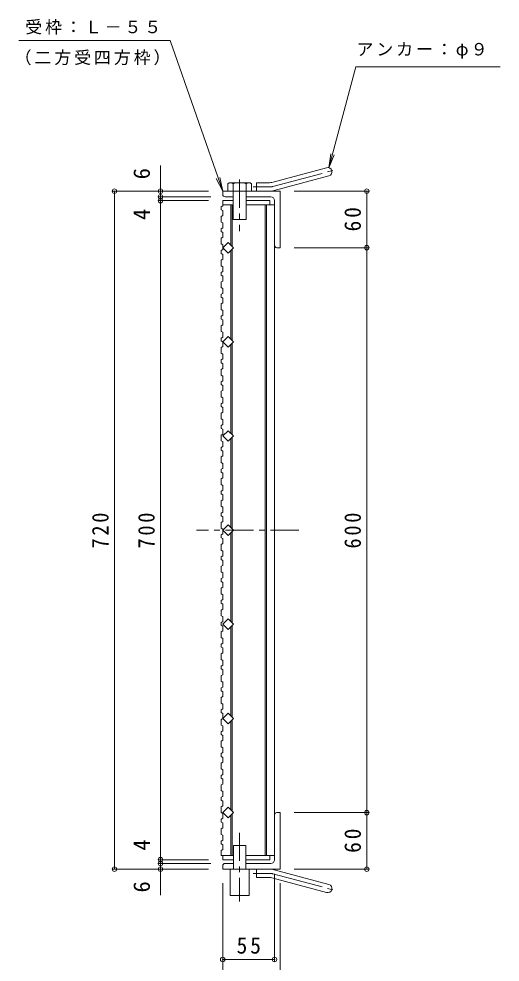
# Model space of a CAD drawing. Units: millimetres, scale not verified. Extents: x -1114 to 1035, y -823 to 749.
# Drawn here: x -144 to 366, y -321 to 681 of the extents above; entities that cross this region are included whole.
import ezdxf
from ezdxf.enums import TextEntityAlignment as Align

# ---------------------------------------------------------------- set-up
doc = ezdxf.new("R2010")
doc.units = ezdxf.units.MM
doc.header["$LTSCALE"] = 6
doc.header["$PDMODE"] = 32
doc.header["$PDSIZE"] = 4.8
doc.linetypes.add('CHAIN1', pattern=[8, 5, -1, 1, -1])
doc.linetypes.add('CHAIN2', pattern=[12, 9, -1, 1, -1])
for name, color, linetype, lineweight in [('A-1_ピット', 2, 'Continuous', 9), ('A-2_蓋', 3, 'Continuous', 9), ('A-4_寸法', 7, 'Continuous', 9), ('A-5_仕様文', 7, 'Continuous', 9), ('A-9_ｸｯｼｮﾝ材', 4, 'Continuous', 9)]:
    doc.layers.add(name, color=color, linetype=linetype, lineweight=lineweight)
doc.styles.add('ＭＳ ゴシック', font='')
doc.styles.get('ＭＳ ゴシック').set_extended_font_data('MS Gothic')

msp = doc.modelspace()

# ---------------------------------------------------------------- linework, layer by layer
at = {"layer": 'A-1_ピット'}
for p, q in [((124.161, 506.885), (182.351, 522.477)), ((126.49, 498.192), (184.681, 513.784)), ((108.016, 497.578), (108.016, 506.578)), ((121.831, 506.578), (108.016, 506.578)), ((72.016, 494.078), (72.016, 497.578)), ((133.016, 497.578), (72.016, 497.578)), ((83.016, 491.578), (74.516, 491.578)), ((123.016, 491.578), (97.016, 491.578)), ((133.016, 497.578), (133.016, 437.578)), ((127.016, 487.578), (127.016, 440.078)), ((129.516, 437.578), (133.016, 437.578)), ((127.016, -212.422), (127.016, -164.922)), ((129.516, -162.422), (133.016, -162.422)), ((133.016, -162.422), (133.016, -222.422)), ((72.016, -218.921), (72.016, -222.422)), ((83.516, -216.421), (74.516, -216.421)), ((123.016, -216.421), (96.516, -216.421)), ((133.016, -222.422), (72.016, -222.422)), ((108.016, -222.422), (108.016, -231.422)), ((126.49, -223.035), (184.681, -238.627)), ((121.831, -231.422), (108.016, -231.422)), ((124.161, -231.728), (182.351, -247.32))]:
    msp.add_line(p, q, dxfattribs=at)
at = {"layer": 'A-1_ピット', "linetype": 'CHAIN2'}
for p, q in [((125.325, 502.538), (190.492, 520)), ((121.831, 502.078), (104.211, 502.078)), ((121.831, -226.922), (104.211, -226.922)), ((125.325, -227.382), (190.492, -244.843))]:
    msp.add_line(p, q, dxfattribs=at)
at = {"layer": 'A-1_ピット'}
for centre, radius, start, end in [((183.516, 518.13), 4.5, 285.00014, 104.99991), ((121.831, 515.579), 9, 270, 285.00002), ((74.516, 494.078), 2.5, 180, 270), ((121.831, 515.579), 18, 270, 285), ((123.016, 487.578), 4, 0, 90), ((129.516, 440.078), 2.5, 180, 270), ((129.516, -164.922), 2.5, 90, 180), ((74.516, -218.921), 2.5, 90, 180), ((123.016, -212.422), 4, 270, 0), ((121.831, -240.422), 18, 75, 90), ((121.831, -240.422), 9, 74.99998, 90), ((183.516, -242.974), 4.5, 255.00009, 74.99986)]:
    msp.add_arc(centre, radius, start, end, dxfattribs=at)
at = {"layer": 'A-1_ピット', "linetype": 'CHAIN2'}
for centre, start, end in [((121.831, 515.578), 270, 284.99995), ((121.831, -240.422), 75.00005, 90)]:
    msp.add_arc(centre, 13.5, start, end, dxfattribs=at)
at = {"layer": 'A-2_蓋'}
for p, q in [((70.516, 480.935), (72.016, 481.935)), ((70.516, 480.935), (70.516, 477.935)), ((72.016, 487.578), (72.016, 481.935)), ((72.016, 487.578), (83.016, 487.578)), ((72.016, 483.078), (83.016, 483.078)), ((80.516, 483.078), (80.516, 440.392)), ((82.016, 483.078), (82.016, 438.892)), ((97.016, 483.078), (127.016, 483.078)), ((117.016, 483.078), (117.016, -207.922)), ((118.516, 483.078), (118.516, -207.922)), ((127.016, 483.078), (127.016, -207.922)), ((70.516, 477.935), (72.016, 476.935)), ((70.516, 470.822), (72.016, 471.822)), ((72.016, 476.935), (72.016, 471.822)), ((70.516, 470.822), (70.516, 464.822)), ((70.516, 464.822), (72.016, 463.822)), ((72.016, 458.709), (72.016, 463.822)), ((70.516, 457.709), (72.016, 458.709)), ((70.516, 457.709), (70.516, 454.709)), ((70.516, 454.709), (72.016, 453.709)), ((72.016, 453.709), (72.016, 448.596)), ((70.516, 447.596), (72.016, 448.596)), ((70.516, 447.596), (70.516, 441.596)), ((70.516, 441.596), (72.016, 440.596)), ((70.516, 434.483), (72.016, 435.483)), ((70.516, 434.483), (70.516, 431.483)), ((70.516, 431.483), (72.016, 430.483)), ((72.016, 435.483), (72.016, 440.596)), ((80.516, 434.765), (80.516, 340.392)), ((82.016, 436.265), (82.016, 338.892)), ((70.516, 424.37), (72.016, 425.37)), ((70.516, 424.37), (70.516, 418.37)), ((72.016, 430.483), (72.016, 425.37)), ((70.516, 418.37), (72.016, 417.37)), ((70.516, 411.257), (72.016, 412.257)), ((70.516, 411.257), (70.516, 408.257)), ((72.016, 412.257), (72.016, 417.37)), ((70.516, 408.257), (72.016, 407.257)), ((70.516, 401.144), (72.016, 402.144)), ((70.516, 401.144), (70.516, 395.144)), ((72.016, 407.257), (72.016, 402.144)), ((70.516, 395.144), (72.016, 394.144)), ((72.016, 389.031), (72.016, 394.144)), ((70.516, 388.031), (72.016, 389.031)), ((70.516, 388.031), (70.516, 385.031)), ((70.516, 385.031), (72.016, 384.031)), ((72.016, 384.031), (72.016, 378.918)), ((70.516, 377.918), (72.016, 378.918)), ((70.516, 377.918), (70.516, 371.918)), ((70.516, 371.918), (72.016, 370.918)), ((72.016, 365.805), (72.016, 370.918)), ((70.516, 364.805), (72.016, 365.805)), ((70.516, 364.805), (70.516, 361.805)), ((70.516, 361.805), (72.016, 360.805)), ((72.016, 360.805), (72.016, 355.692)), ((70.516, 354.692), (72.016, 355.692)), ((70.516, 354.692), (70.516, 348.692)), ((70.516, 348.692), (72.016, 347.692)), ((70.516, 341.579), (72.016, 342.579)), ((70.516, 341.579), (70.516, 338.579)), ((72.016, 342.579), (72.016, 347.692)), ((70.516, 338.579), (72.016, 337.579)), ((70.516, 331.466), (72.016, 332.466)), ((70.516, 331.466), (70.516, 325.466)), ((72.016, 337.579), (72.016, 332.466)), ((80.516, 334.765), (80.516, 240.392)), ((82.016, 336.265), (82.016, 238.892)), ((70.516, 325.466), (72.016, 324.466)), ((72.016, 319.353), (72.016, 324.466)), ((70.516, 318.353), (72.016, 319.353)), ((70.516, 318.353), (70.516, 315.353)), ((70.516, 315.353), (72.016, 314.353)), ((72.016, 314.353), (72.016, 309.24)), ((70.516, 308.24), (72.016, 309.24)), ((70.516, 308.24), (70.516, 302.24)), ((70.516, 302.24), (72.016, 301.24)), ((72.016, 296.127), (72.016, 301.24)), ((70.516, 295.127), (72.016, 296.127)), ((70.516, 295.127), (70.516, 292.127)), ((70.516, 292.127), (72.016, 291.127)), ((72.016, 291.127), (72.016, 286.014)), ((70.516, 285.014), (72.016, 286.014)), ((70.516, 285.014), (70.516, 279.014)), ((70.516, 279.014), (72.016, 278.014)), ((70.516, 271.901), (72.016, 272.901)), ((70.516, 271.901), (70.516, 268.901)), ((72.016, 272.901), (72.016, 278.014)), ((70.516, 268.901), (72.016, 267.901)), ((70.516, 261.788), (72.016, 262.788)), ((70.516, 261.788), (70.516, 255.788)), ((72.016, 267.901), (72.016, 262.788)), ((70.516, 255.788), (72.016, 254.788)), ((72.016, 249.675), (72.016, 254.788)), ((70.516, 248.675), (72.016, 249.675)), ((70.516, 248.675), (70.516, 245.675)), ((70.516, 245.675), (72.016, 244.675)), ((72.016, 244.675), (72.016, 239.562)), ((70.516, 238.562), (72.016, 239.562)), ((70.516, 238.562), (70.516, 232.562)), ((70.516, 232.562), (72.016, 231.562)), ((72.016, 226.449), (72.016, 231.562)), ((80.516, 234.765), (80.516, 140.392)), ((82.016, 236.265), (82.016, 138.892)), ((70.516, 225.449), (72.016, 226.449)), ((70.516, 225.449), (70.516, 222.449)), ((70.516, 222.449), (72.016, 221.449)), ((72.016, 221.449), (72.016, 216.336)), ((70.516, 215.336), (72.016, 216.336)), ((70.516, 215.336), (70.516, 209.336)), ((70.516, 209.336), (72.016, 208.336)), ((70.516, 202.223), (72.016, 203.223)), ((70.516, 202.223), (70.516, 199.223)), ((72.016, 203.223), (72.016, 208.336)), ((70.516, 199.223), (72.016, 198.223)), ((70.516, 192.11), (72.016, 193.11)), ((70.516, 192.11), (70.516, 186.11)), ((72.016, 198.223), (72.016, 193.11)), ((70.516, 186.11), (72.016, 185.11)), ((72.016, 179.997), (72.016, 185.11)), ((70.516, 178.997), (72.016, 179.997)), ((70.516, 178.997), (70.516, 175.997)), ((70.516, 175.997), (72.016, 174.997)), ((72.016, 174.997), (72.016, 169.884)), ((70.516, 168.884), (72.016, 169.884)), ((70.516, 168.884), (70.516, 162.884)), ((70.516, 162.884), (72.016, 161.884)), ((72.016, 156.771), (72.016, 161.884)), ((70.516, 155.771), (72.016, 156.771)), ((70.516, 155.771), (70.516, 152.771)), ((70.516, 152.771), (72.016, 151.771)), ((72.016, 151.771), (72.016, 146.658)), ((70.516, 145.658), (72.016, 146.658)), ((70.516, 145.658), (70.516, 139.658)), ((70.516, 139.658), (72.016, 138.658)), ((70.516, 132.545), (72.016, 133.545)), ((70.516, 132.545), (70.516, 129.545)), ((72.016, 133.545), (72.016, 138.658)), ((80.516, 40.392), (80.516, 134.765)), ((82.016, 38.892), (82.016, 136.265)), ((70.516, 129.545), (72.016, 128.545)), ((70.516, 122.432), (72.016, 123.432)), ((70.516, 122.432), (70.516, 116.432)), ((72.016, 128.545), (72.016, 123.432)), ((70.516, 116.432), (72.016, 115.432)), ((70.516, 109.319), (72.016, 110.319)), ((72.016, 110.319), (72.016, 115.432)), ((70.516, 109.319), (70.516, 106.319)), ((70.516, 106.319), (72.016, 105.319)), ((70.516, 99.206), (72.016, 100.206)), ((72.016, 105.319), (72.016, 100.206)), ((70.516, 99.206), (70.516, 93.206)), ((70.516, 93.206), (72.016, 92.206)), ((72.016, 87.093), (72.016, 92.206)), ((70.516, 86.093), (72.016, 87.093)), ((70.516, 86.093), (70.516, 83.093)), ((70.516, 83.093), (72.016, 82.093)), ((72.016, 82.093), (72.016, 76.98)), ((70.516, 75.98), (72.016, 76.98)), ((70.516, 75.98), (70.516, 69.98)), ((70.516, 69.98), (72.016, 68.98)), ((70.516, 62.867), (72.016, 63.867)), ((70.516, 62.867), (70.516, 59.867)), ((72.016, 63.867), (72.016, 68.98)), ((70.516, 59.867), (72.016, 58.867)), ((70.516, 52.754), (72.016, 53.754)), ((70.516, 52.754), (70.516, 46.754)), ((72.016, 58.867), (72.016, 53.754)), ((70.516, 46.754), (72.016, 45.754)), ((70.516, 39.641), (72.016, 40.641)), ((72.016, 40.641), (72.016, 45.754)), ((70.516, 39.641), (70.516, 36.641)), ((70.516, 36.641), (72.016, 35.641)), ((70.516, 29.528), (72.016, 30.528)), ((72.016, 35.641), (72.016, 30.528)), ((80.516, -59.608), (80.516, 34.765)), ((82.016, -61.108), (82.016, 36.265)), ((70.516, 29.528), (70.516, 23.528)), ((70.516, 23.528), (72.016, 22.528)), ((72.016, 17.415), (72.016, 22.528)), ((70.516, 16.415), (72.016, 17.415)), ((70.516, 16.415), (70.516, 13.415)), ((70.516, 13.415), (72.016, 12.415)), ((72.016, 12.415), (72.016, 7.302)), ((70.516, 6.302), (72.016, 7.302)), ((70.516, 6.302), (70.516, 0.302)), ((70.516, 0.302), (72.016, -0.698)), ((70.516, -6.811), (72.016, -5.811)), ((70.516, -6.811), (70.516, -9.811)), ((70.516, -9.811), (72.016, -10.811)), ((72.016, -5.811), (72.016, -0.698)), ((70.516, -16.924), (72.016, -15.924)), ((70.516, -16.924), (70.516, -22.924)), ((72.016, -10.811), (72.016, -15.924)), ((70.516, -22.924), (72.016, -23.924)), ((70.516, -30.037), (72.016, -29.037)), ((70.516, -30.037), (70.516, -33.037)), ((72.016, -29.037), (72.016, -23.924)), ((70.516, -33.037), (72.016, -34.037)), ((70.516, -40.15), (72.016, -39.15)), ((72.016, -34.037), (72.016, -39.15)), ((70.516, -40.15), (70.516, -46.15)), ((70.516, -46.15), (72.016, -47.15)), ((72.016, -52.263), (72.016, -47.15)), ((70.516, -53.263), (72.016, -52.263)), ((70.516, -53.263), (70.516, -56.263)), ((70.516, -56.263), (72.016, -57.263)), ((72.016, -57.263), (72.016, -62.376)), ((70.516, -63.376), (72.016, -62.376)), ((70.516, -63.376), (70.516, -69.376)), ((70.516, -69.376), (72.016, -70.376)), ((80.516, -159.608), (80.516, -65.235)), ((82.016, -161.108), (82.016, -63.735)), ((70.516, -76.489), (72.016, -75.489)), ((70.516, -76.489), (70.516, -79.489)), ((72.016, -75.489), (72.016, -70.376)), ((70.516, -86.602), (72.016, -85.602)), ((70.516, -86.602), (70.516, -92.602)), ((70.516, -92.602), (72.016, -93.602)), ((70.516, -99.715), (72.016, -98.715)), ((70.516, -99.715), (70.516, -102.715)), ((72.016, -98.715), (72.016, -93.602)), ((70.516, -109.828), (72.016, -108.828)), ((70.516, -109.828), (70.516, -115.828)), ((70.516, -115.828), (72.016, -116.828)), ((72.016, -121.941), (72.016, -116.828)), ((70.516, -122.941), (72.016, -121.941)), ((70.516, -122.941), (70.516, -125.941)), ((70.516, -133.054), (72.016, -132.054)), ((70.516, -133.054), (70.516, -139.054)), ((70.516, -139.054), (72.016, -140.054)), ((72.016, -145.167), (72.016, -140.054)), ((70.516, -146.167), (72.016, -145.167)), ((70.516, -146.167), (70.516, -149.167)), ((70.516, -156.28), (72.016, -155.28)), ((70.516, -156.28), (70.516, -162.28)), ((70.516, -162.28), (72.016, -163.28)), ((70.516, -169.393), (72.016, -168.393)), ((70.516, -169.393), (70.516, -172.393)), ((72.016, -168.393), (72.016, -163.28)), ((80.516, -207.922), (80.516, -165.235)), ((82.016, -207.922), (82.016, -163.735)), ((70.516, -179.506), (72.016, -178.506)), ((70.516, -179.506), (70.516, -185.506)), ((70.516, -185.506), (72.016, -186.506)), ((72.016, -191.619), (72.016, -186.506)), ((70.516, -192.619), (72.016, -191.619)), ((70.516, -192.619), (70.516, -195.619)), ((70.516, -202.732), (72.016, -201.732)), ((70.516, -202.732), (70.516, -207.922)), ((70.516, -207.922), (83.516, -207.922)), ((72.016, -212.422), (72.016, -207.922)), ((96.516, -207.922), (127.016, -207.922)), ((72.016, -212.422), (83.516, -212.422))]:
    msp.add_line(p, q, dxfattribs=at)
at = {"layer": 'A-2_蓋', "linetype": 'CHAIN1'}
msp.add_line((152.829, 137.578), (44.233, 137.578), dxfattribs=at)
at = {"layer": 'A-2_蓋'}
for points in [[(97.016, 487.578), (122.016, 487.578), (122.016, 483.078)], [(70.516, -79.489), (72.016, -80.489), (72.016, -85.602)], [(70.516, -102.715), (72.016, -103.715), (72.016, -108.828)], [(70.516, -125.941), (72.016, -126.941), (72.016, -132.054)], [(70.516, -149.167), (72.016, -150.167), (72.016, -155.28)], [(70.516, -172.393), (72.016, -173.393), (72.016, -178.506)], [(70.516, -195.619), (72.016, -196.619), (72.016, -201.732)], [(96.516, -212.422), (122.016, -212.422), (122.016, -207.922)]]:
    msp.add_lwpolyline(points, dxfattribs=at)
for points in [[(83.33, 437.578), (77.673, 431.922), (72.016, 437.578), (77.673, 443.235)], [(83.33, 337.578), (77.673, 331.922), (72.016, 337.578), (77.673, 343.235)], [(83.33, 237.578), (77.673, 231.922), (72.016, 237.578), (77.673, 243.235)], [(83.33, 137.578), (77.673, 143.235), (72.016, 137.578), (77.673, 131.922)], [(83.33, 37.578), (77.673, 43.235), (72.016, 37.578), (77.673, 31.921)], [(83.33, -62.422), (77.673, -56.765), (72.016, -62.422), (77.673, -68.078)], [(83.33, -162.422), (77.673, -156.765), (72.016, -162.422), (77.673, -168.078)]]:
    msp.add_lwpolyline(points, close=True, dxfattribs=at)
at = {"layer": 'A-4_寸法'}
for p, q in [((6.017, -250.043), (6.017, 524.767)), ((57.016, 497.578), (-44.692, 497.578)), ((-42.893, -222.422), (-42.893, 497.578)), ((59.516, 491.578), (4.217, 491.578)), ((148.016, 497.578), (226.747, 497.578)), ((224.947, -222.422), (224.947, 497.578)), ((57.016, 487.578), (4.217, 487.578)), ((148.016, 437.578), (226.747, 437.578)), ((148.016, -162.422), (226.747, -162.422)), ((57.016, -212.422), (4.217, -212.422)), ((59.516, -216.421), (4.217, -216.421)), ((57.016, -222.422), (-44.692, -222.422)), ((127.016, -227.422), (127.016, -320.249)), ((148.016, -222.422), (226.747, -222.422)), ((72.016, -237.421), (72.016, -366.549)), ((133.016, -237.421), (133.016, -366.549)), ((72.016, -318.449), (127.016, -318.449))]:
    msp.add_line(p, q, dxfattribs=at)
for p in [(-42.893, 497.578), (6.017, 497.578), (6.017, 491.578), (224.947, 497.578), (6.017, 487.578), (224.947, 437.578), (224.947, -162.422), (6.017, -212.422), (-42.893, -222.422), (6.017, -216.421), (6.017, -222.422), (224.947, -222.422), (72.016, -318.449), (127.016, -318.449)]:
    msp.add_point(p, dxfattribs=at)
at = {"layer": 'A-5_仕様文'}
for p, q in [((-144.317, 657.638), (16.128, 657.638)), ((184.681, 522.477), (213.378, 629.578)), ((213.378, 629.578), (366.489, 629.578)), ((184.681, 522.477), (186.639, 537.349)), ((184.681, 522.477), (190.421, 536.335)), ((72.016, 497.578), (68.962, 512.264))]:
    msp.add_line(p, q, dxfattribs=at)
msp.add_lwpolyline([(16.128, 657.638), (72.016, 497.578), (65.265, 510.973)], dxfattribs=at)
at = {"layer": 'A-9_ｸｯｼｮﾝ材'}
for p, q in [((80.297, 506.539), (99.736, 506.539)), ((83.016, 497.578), (83.016, 505.498)), ((97.016, 497.578), (97.016, 505.498)), ((102.455, 505.498), (102.455, 497.578)), ((83.016, 497.578), (83.016, 467.578)), ((97.016, 497.578), (97.016, 467.578)), ((83.016, 467.578), (97.016, 467.578)), ((83.516, -197.422), (96.516, -197.422)), ((83.516, -197.422), (83.516, -222.422)), ((96.516, -197.422), (96.516, -222.422)), ((80.016, -222.422), (80.016, -250.422)), ((100.016, -222.422), (100.016, -250.422)), ((80.016, -250.422), (100.016, -250.422))]:
    msp.add_line(p, q, dxfattribs=at)
at = {"layer": 'A-9_ｸｯｼｮﾝ材', "linetype": 'CHAIN1'}
for p, q in [((90.016, 509.959), (90.016, 455.002)), ((90.016, -183.719), (90.016, -256.914))]:
    msp.add_line(p, q, dxfattribs=at)
at = {"layer": 'A-9_ｸｯｼｮﾝ材'}
msp.add_lwpolyline([(77.577, 505.498), (77.577, 497.578), (102.455, 497.578)], dxfattribs=at)
for centre, radius, start, end in [((80.297, 502.465), 4.074, 48.12389, 131.8763), ((90.016, 482.472), 24.066, 73.09029, 106.90971), ((99.736, 502.465), 4.074, 48.1237, 131.87611)]:
    msp.add_arc(centre, radius, start, end, dxfattribs=at)

# ---------------------------------------------------------------- texts
at = {"layer": 'A-4_寸法', "color": 2, "style": 'ＭＳ ゴシック'}
for s, p in [('6', (0.017, 510.154)), ('4', (0.017, 466.86)), ('4', (0.017, -202.799)), ('6', (0.017, -247.278))]:
    msp.add_text(s, height=17.6, rotation=90, dxfattribs=at).set_placement(p, align=Align.BOTTOM_LEFT)
at = {"layer": 'A-4_寸法', "color": 2, "char_height": 17.6, "attachment_point": 7, "rotation": 90, "style": 'ＭＳ ゴシック'}
for s, insert in [('\\T1.27;\\W0.95;60', (218.948, 454.828)), ('\\T1.27;\\W0.9;720', (-48.893, 118.078)), ('\\T1.27;\\W0.9;700', (0.017, 118.078)), ('\\T1.27;\\W0.9;600', (218.947, 118.078)), ('\\T1.27;\\W0.95;60', (218.948, -205.172))]:
    msp.add_mtext(s, dxfattribs=dict(at, insert=insert))
at = {"layer": 'A-4_寸法', "color": 2, "insert": (86.766, -312.449), "char_height": 17.6, "attachment_point": 7, "style": 'ＭＳ ゴシック'}
msp.add_mtext('\\T1.27;\\W0.95;55', dxfattribs=at)
at = {"layer": 'A-5_仕様文', "char_height": 13.2, "attachment_point": 7, "style": 'ＭＳ ゴシック'}
for s, insert in [('\\T1.17;受枠：Ｌ－５５', (-137.545, 663.956)), ('\\T1.17;アンカー：φ９', (214.007, 638.184)), ('\\T1.17;（二方受四方枠）', (-148.871, 631.235))]:
    msp.add_mtext(s, dxfattribs=dict(at, insert=insert))

doc.saveas('drawing.dxf')
